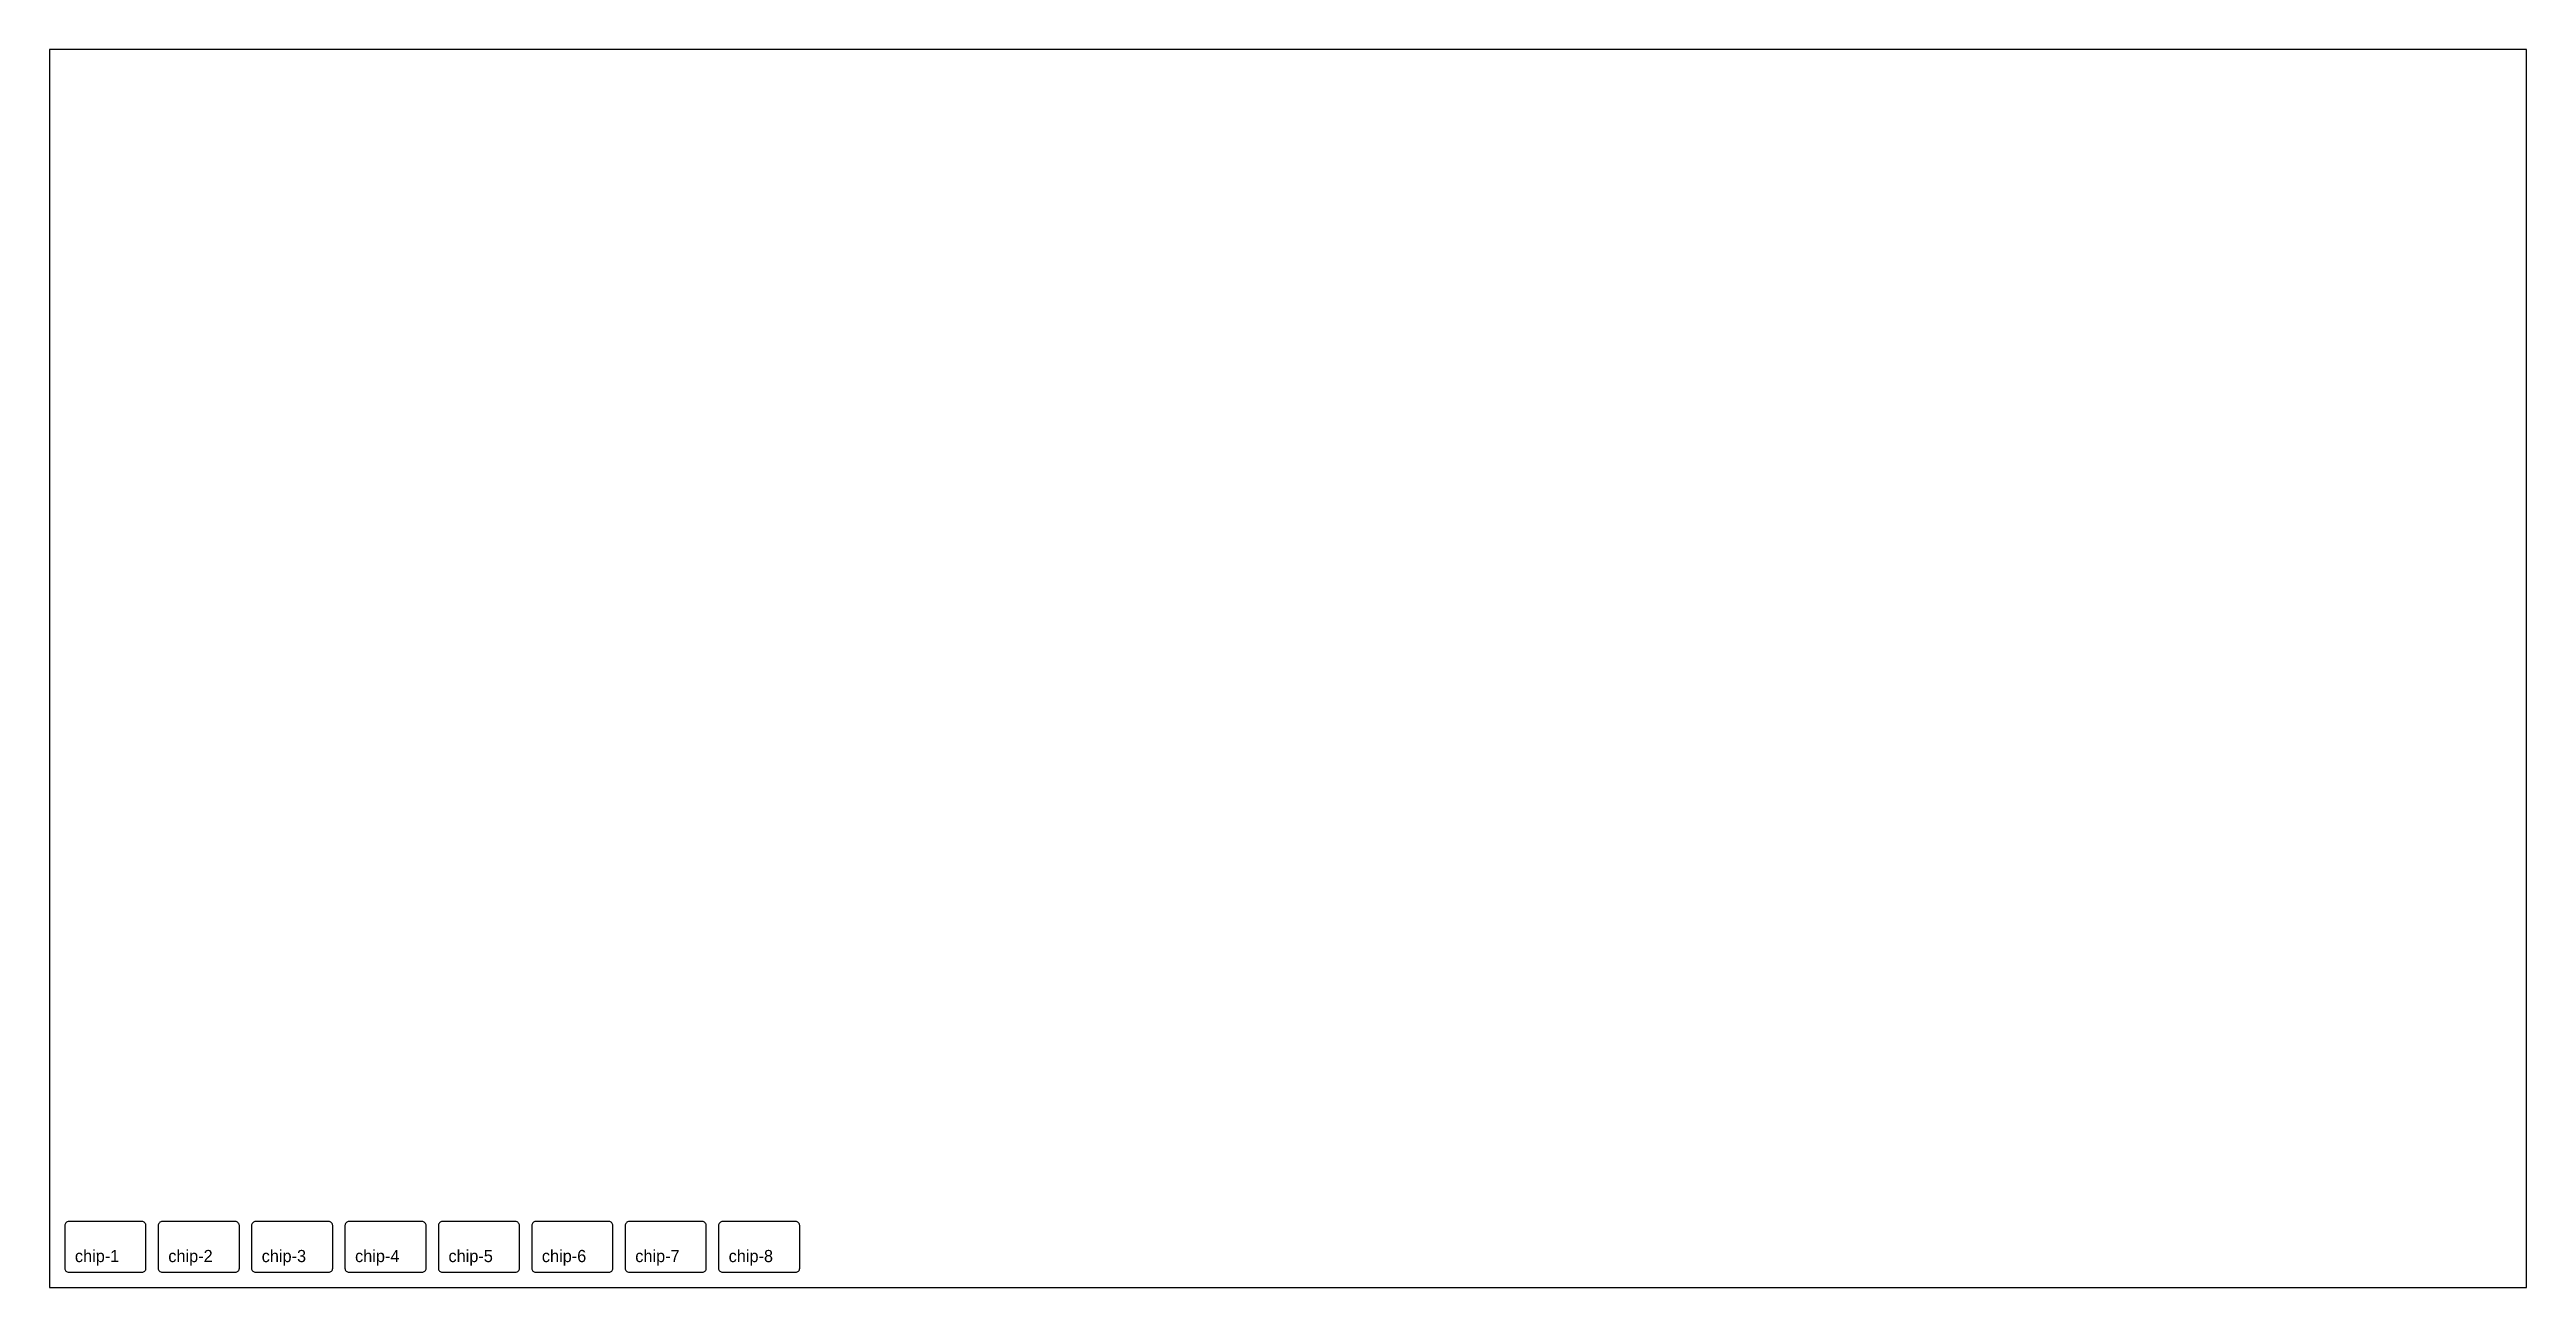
# Model space of a CAD drawing. Header units: millimetres. Extents: x 0 to 2440, y 0 to 1220.
import ezdxf

# ---------------------------------------------------------------- set-up
doc = ezdxf.new("R2010")
doc.units = ezdxf.units.MM
doc.layers.add('CUT_OUTSIDE', color=1, linetype='Continuous')

msp = doc.modelspace()

# ---------------------------------------------------------------- linework, layer by layer
at = {"layer": 'CUT_OUTSIDE'}
for points in [[(19, 15), (91, 15), (91.8, 15.1), (92.5, 15.3), (93.2, 15.7), (93.8, 16.2), (94.3, 16.8), (94.7, 17.5), (94.9, 18.2), (95, 19), (95, 61), (94.9, 61.8), (94.7, 62.5), (94.3, 63.2), (93.8, 63.8), (93.2, 64.3), (92.5, 64.7), (91.8, 64.9), (91, 65), (19, 65), (18.2, 64.9), (17.5, 64.7), (16.8, 64.3), (16.2, 63.8), (15.7, 63.2), (15.3, 62.5), (15.1, 61.8), (15, 61), (15, 19), (15.1, 18.2), (15.3, 17.5), (15.7, 16.8), (16.2, 16.2), (16.8, 15.7), (17.5, 15.3), (18.2, 15.1), (19, 15)], [(111, 15), (183, 15), (183.8, 15.1), (184.5, 15.3), (185.2, 15.7), (185.8, 16.2), (186.3, 16.8), (186.7, 17.5), (186.9, 18.2), (187, 19), (187, 61), (186.9, 61.8), (186.7, 62.5), (186.3, 63.2), (185.8, 63.8), (185.2, 64.3), (184.5, 64.7), (183.8, 64.9), (183, 65), (111, 65), (110.2, 64.9), (109.5, 64.7), (108.8, 64.3), (108.2, 63.8), (107.7, 63.2), (107.3, 62.5), (107.1, 61.8), (107, 61), (107, 19), (107.1, 18.2), (107.3, 17.5), (107.7, 16.8), (108.2, 16.2), (108.8, 15.7), (109.5, 15.3), (110.2, 15.1), (111, 15)], [(203, 15), (275, 15), (275.8, 15.1), (276.5, 15.3), (277.2, 15.7), (277.8, 16.2), (278.3, 16.8), (278.7, 17.5), (278.9, 18.2), (279, 19), (279, 61), (278.9, 61.8), (278.7, 62.5), (278.3, 63.2), (277.8, 63.8), (277.2, 64.3), (276.5, 64.7), (275.8, 64.9), (275, 65), (203, 65), (202.2, 64.9), (201.5, 64.7), (200.8, 64.3), (200.2, 63.8), (199.7, 63.2), (199.3, 62.5), (199.1, 61.8), (199, 61), (199, 19), (199.1, 18.2), (199.3, 17.5), (199.7, 16.8), (200.2, 16.2), (200.8, 15.7), (201.5, 15.3), (202.2, 15.1), (203, 15)], [(295, 15), (367, 15), (367.8, 15.1), (368.5, 15.3), (369.2, 15.7), (369.8, 16.2), (370.3, 16.8), (370.7, 17.5), (370.9, 18.2), (371, 19), (371, 61), (370.9, 61.8), (370.7, 62.5), (370.3, 63.2), (369.8, 63.8), (369.2, 64.3), (368.5, 64.7), (367.8, 64.9), (367, 65), (295, 65), (294.2, 64.9), (293.5, 64.7), (292.8, 64.3), (292.2, 63.8), (291.7, 63.2), (291.3, 62.5), (291.1, 61.8), (291, 61), (291, 19), (291.1, 18.2), (291.3, 17.5), (291.7, 16.8), (292.2, 16.2), (292.8, 15.7), (293.5, 15.3), (294.2, 15.1), (295, 15)], [(387, 15), (459, 15), (459.8, 15.1), (460.5, 15.3), (461.2, 15.7), (461.8, 16.2), (462.3, 16.8), (462.7, 17.5), (462.9, 18.2), (463, 19), (463, 61), (462.9, 61.8), (462.7, 62.5), (462.3, 63.2), (461.8, 63.8), (461.2, 64.3), (460.5, 64.7), (459.8, 64.9), (459, 65), (387, 65), (386.2, 64.9), (385.5, 64.7), (384.8, 64.3), (384.2, 63.8), (383.7, 63.2), (383.3, 62.5), (383.1, 61.8), (383, 61), (383, 19), (383.1, 18.2), (383.3, 17.5), (383.7, 16.8), (384.2, 16.2), (384.8, 15.7), (385.5, 15.3), (386.2, 15.1), (387, 15)], [(479, 15), (551, 15), (551.8, 15.1), (552.5, 15.3), (553.2, 15.7), (553.8, 16.2), (554.3, 16.8), (554.7, 17.5), (554.9, 18.2), (555, 19), (555, 61), (554.9, 61.8), (554.7, 62.5), (554.3, 63.2), (553.8, 63.8), (553.2, 64.3), (552.5, 64.7), (551.8, 64.9), (551, 65), (479, 65), (478.2, 64.9), (477.5, 64.7), (476.8, 64.3), (476.2, 63.8), (475.7, 63.2), (475.3, 62.5), (475.1, 61.8), (475, 61), (475, 19), (475.1, 18.2), (475.3, 17.5), (475.7, 16.8), (476.2, 16.2), (476.8, 15.7), (477.5, 15.3), (478.2, 15.1), (479, 15)], [(571, 15), (643, 15), (643.8, 15.1), (644.5, 15.3), (645.2, 15.7), (645.8, 16.2), (646.3, 16.8), (646.7, 17.5), (646.9, 18.2), (647, 19), (647, 61), (646.9, 61.8), (646.7, 62.5), (646.3, 63.2), (645.8, 63.8), (645.2, 64.3), (644.5, 64.7), (643.8, 64.9), (643, 65), (571, 65), (570.2, 64.9), (569.5, 64.7), (568.8, 64.3), (568.2, 63.8), (567.7, 63.2), (567.3, 62.5), (567.1, 61.8), (567, 61), (567, 19), (567.1, 18.2), (567.3, 17.5), (567.7, 16.8), (568.2, 16.2), (568.8, 15.7), (569.5, 15.3), (570.2, 15.1), (571, 15)], [(663, 15), (735, 15), (735.8, 15.1), (736.5, 15.3), (737.2, 15.7), (737.8, 16.2), (738.3, 16.8), (738.7, 17.5), (738.9, 18.2), (739, 19), (739, 61), (738.9, 61.8), (738.7, 62.5), (738.3, 63.2), (737.8, 63.8), (737.2, 64.3), (736.5, 64.7), (735.8, 64.9), (735, 65), (663, 65), (662.2, 64.9), (661.5, 64.7), (660.8, 64.3), (660.2, 63.8), (659.7, 63.2), (659.3, 62.5), (659.1, 61.8), (659, 61), (659, 19), (659.1, 18.2), (659.3, 17.5), (659.7, 16.8), (660.2, 16.2), (660.8, 15.7), (661.5, 15.3), (662.2, 15.1), (663, 15)]]:
    msp.add_lwpolyline(points, close=True, dxfattribs=at)
at = {"layer": 'SHEET_EDGE'}
msp.add_lwpolyline([(0, 0), (2440, 0), (2440, 1220), (0, 1220)], close=True, dxfattribs=at)

# ---------------------------------------------------------------- texts
at = {"layer": 'NOTES'}
for s, p in [('chip-1', (25, 25)), ('chip-2', (117, 25)), ('chip-3', (209, 25)), ('chip-4', (301, 25)), ('chip-5', (393, 25)), ('chip-6', (485, 25)), ('chip-7', (577, 25)), ('chip-8', (669, 25))]:
    msp.add_text(s, height=12, dxfattribs=at).set_placement(p)

doc.saveas('drawing.dxf')
